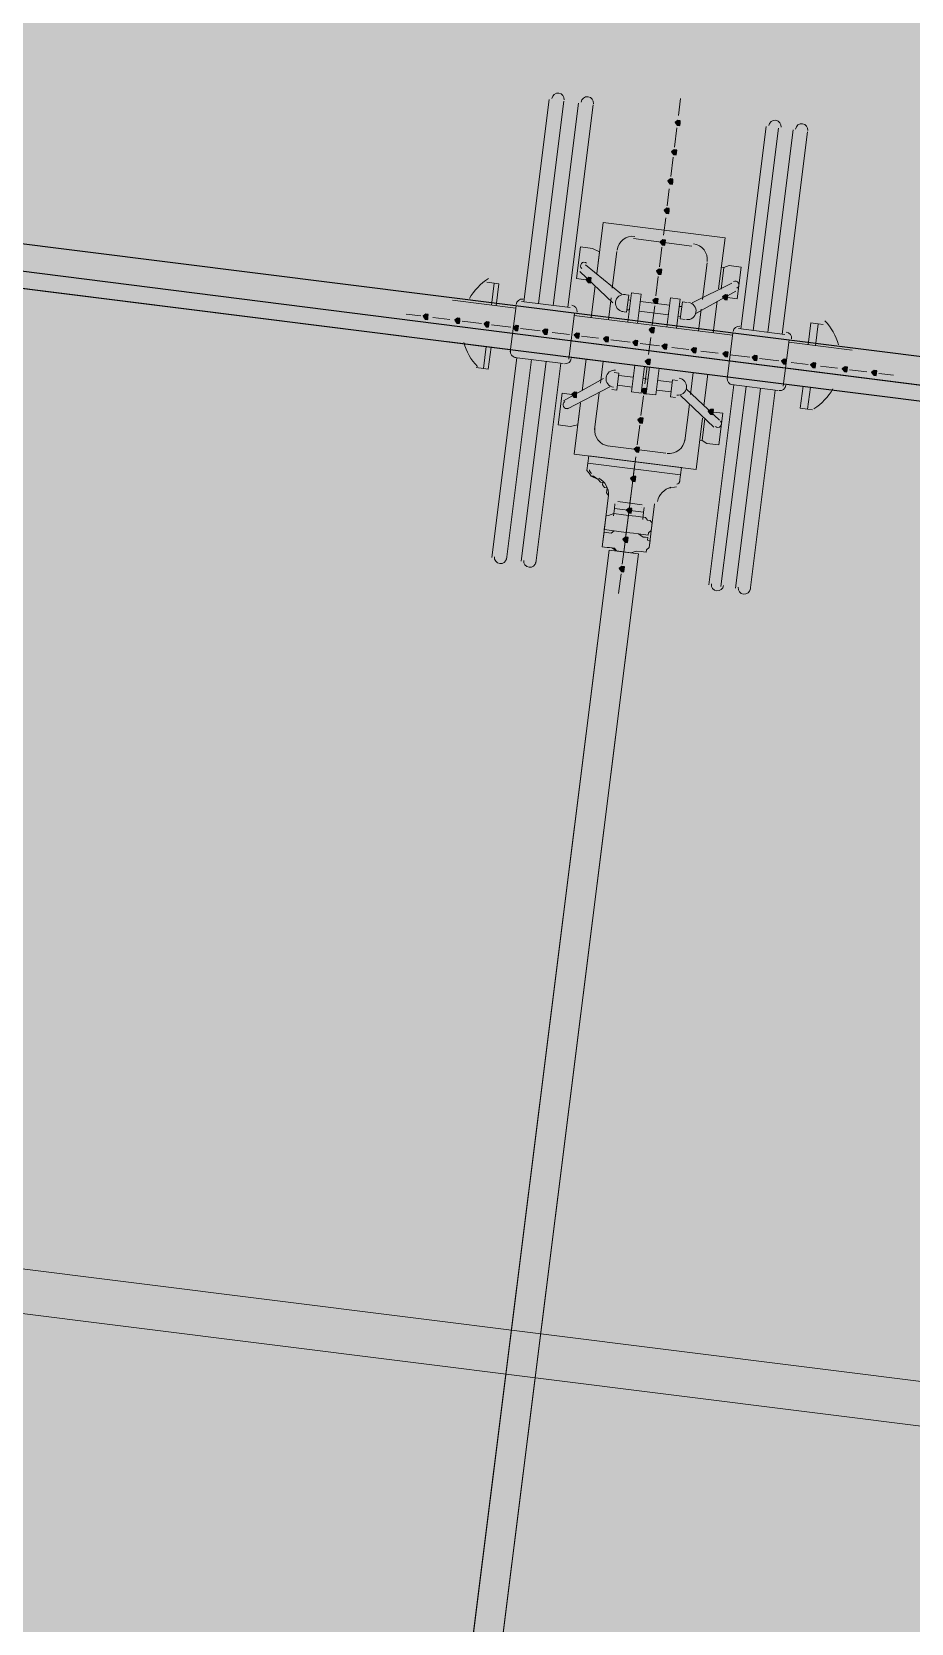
# Model space of a CAD drawing. Header units: metres. Extents: x -4 to 509425, y 7549 to 4732445.
# Drawn here: x 476036.02 to 476039.05, y 4719754.92 to 4719760.4 of the extents above; entities that cross this region are included whole.
import ezdxf

# ---------------------------------------------------------------- set-up
doc = ezdxf.new("R2010")
doc.units = ezdxf.units.M
doc.header["$LTSCALE"] = 0.01
doc.header["$MEASUREMENT"] = 0
doc.layers.get('0').update_dxf_attribs({"lineweight": 0})
doc.layers.add('_SUBESTACIÓN', color=1, linetype='Continuous')
doc.layers.add('SUBESTACION LA VID', color=253, linetype='Continuous')

# ---------------------------------------------------------------- blocks, each defined once
blk = doc.blocks.new('A$Cfff6051d')
at = {"layer": 'SUBESTACION LA VID', "transparency": 33554687}
h = blk.add_hatch(color=256, dxfattribs=at)
h.dxf.hatch_style = 2
h.paths.add_polyline_path([(476038.2543, 4719760.0854), (476038.2553, 4719760.0938), (476038.2469, 4719760.0949), (476038.2375, 4719760.0875), (476038.2448, 4719760.0781), (476038.2532, 4719760.077)])
h = blk.add_hatch(color=256, dxfattribs=at)
h.dxf.hatch_style = 2
h.paths.add_polyline_path([(476038.2416, 4719759.9846), (476038.2427, 4719759.993), (476038.2343, 4719759.9941), (476038.2248, 4719759.9867), (476038.2322, 4719759.9773), (476038.2406, 4719759.9762)])
h = blk.add_hatch(color=256, dxfattribs=at)
h.dxf.hatch_style = 2
h.paths.add_polyline_path([(476038.229, 4719759.8838), (476038.23, 4719759.8922), (476038.2216, 4719759.8933), (476038.2122, 4719759.8859), (476038.2195, 4719759.8765), (476038.2279, 4719759.8754)])
h = blk.add_hatch(color=256, dxfattribs=at)
h.dxf.hatch_style = 2
h.paths.add_polyline_path([(476038.2163, 4719759.783), (476038.2174, 4719759.7914), (476038.209, 4719759.7925), (476038.1995, 4719759.7851), (476038.2069, 4719759.7757), (476038.2153, 4719759.7746)])
h = blk.add_hatch(color=256, dxfattribs=at)
h.dxf.hatch_style = 2
h.paths.add_polyline_path([(476038.2027, 4719759.6738), (476038.2037, 4719759.6822), (476038.1953, 4719759.6833), (476038.1859, 4719759.6759), (476038.1932, 4719759.6665), (476038.2016, 4719759.6654)])
h = blk.add_hatch(color=256, dxfattribs=at)
h.dxf.hatch_style = 2
h.paths.add_polyline_path([(476038.19, 4719759.573), (476038.1911, 4719759.5814), (476038.1827, 4719759.5825), (476038.1732, 4719759.5751), (476038.1806, 4719759.5656), (476038.189, 4719759.5646)])
h = blk.add_hatch(color=256, dxfattribs=at)
h.dxf.hatch_style = 2
h.paths.add_polyline_path([(476037.9474, 4719759.5437), (476037.9485, 4719759.5521), (476037.9401, 4719759.5531), (476037.9306, 4719759.5458), (476037.938, 4719759.5363), (476037.9464, 4719759.5353)])
h = blk.add_hatch(color=256, dxfattribs=at)
h.dxf.hatch_style = 2
h.paths.add_polyline_path([(476038.1774, 4719759.4722), (476038.1784, 4719759.4806), (476038.17, 4719759.4816), (476038.1606, 4719759.4743), (476038.1679, 4719759.4648), (476038.1763, 4719759.4638)])
h = blk.add_hatch(color=256, dxfattribs=at)
h.dxf.hatch_style = 2
h.paths.add_polyline_path([(476038.4178, 4719759.4847), (476038.4189, 4719759.4931), (476038.4105, 4719759.4942), (476038.401, 4719759.4868), (476038.4084, 4719759.4774), (476038.4168, 4719759.4763)])
h = blk.add_hatch(color=256, dxfattribs=at)
h.dxf.hatch_style = 2
h.paths.add_polyline_path([(476037.3856, 4719759.4179), (476037.3866, 4719759.4263), (476037.3782, 4719759.4273), (476037.3688, 4719759.42), (476037.3761, 4719759.4105), (476037.3845, 4719759.4095)])
h = blk.add_hatch(color=256, dxfattribs=at)
h.dxf.hatch_style = 2
h.paths.add_polyline_path([(476037.4948, 4719759.4042), (476037.4958, 4719759.4126), (476037.4874, 4719759.4136), (476037.478, 4719759.4063), (476037.4853, 4719759.3968), (476037.4937, 4719759.3958)])
h = blk.add_hatch(color=256, dxfattribs=at)
h.dxf.hatch_style = 2
h.paths.add_polyline_path([(476037.5956, 4719759.3915), (476037.5966, 4719759.3999), (476037.5882, 4719759.401), (476037.5788, 4719759.3937), (476037.5861, 4719759.3842), (476037.5945, 4719759.3831)])
h = blk.add_hatch(color=256, dxfattribs=at)
h.dxf.hatch_style = 2
h.paths.add_polyline_path([(476037.6964, 4719759.3789), (476037.6975, 4719759.3873), (476037.6891, 4719759.3884), (476037.6796, 4719759.381), (476037.6869, 4719759.3716), (476037.6953, 4719759.3705)])
h = blk.add_hatch(color=256, dxfattribs=at)
h.dxf.hatch_style = 2
h.paths.add_polyline_path([(476037.7972, 4719759.3663), (476037.7983, 4719759.3747), (476037.7899, 4719759.3757), (476037.7804, 4719759.3684), (476037.7877, 4719759.3589), (476037.7961, 4719759.3579)])
h = blk.add_hatch(color=256, dxfattribs=at)
h.dxf.hatch_style = 2
h.paths.add_polyline_path([(476037.9064, 4719759.3526), (476037.9075, 4719759.361), (476037.8991, 4719759.362), (476037.8896, 4719759.3547), (476037.897, 4719759.3452), (476037.9054, 4719759.3442)])
h = blk.add_hatch(color=256, dxfattribs=at)
h.dxf.hatch_style = 2
h.paths.add_polyline_path([(476038.1647, 4719759.3714), (476038.1658, 4719759.3798), (476038.1574, 4719759.3808), (476038.1479, 4719759.3735), (476038.1553, 4719759.364), (476038.1637, 4719759.363)])
h = blk.add_hatch(color=256, dxfattribs=at)
h.dxf.hatch_style = 2
h.paths.add_polyline_path([(476038.0072, 4719759.3399), (476038.0083, 4719759.3483), (476037.9999, 4719759.3494), (476037.9904, 4719759.3421), (476037.9978, 4719759.3326), (476038.0062, 4719759.3315)])
h = blk.add_hatch(color=256, dxfattribs=at)
h.dxf.hatch_style = 2
h.paths.add_polyline_path([(476038.108, 4719759.3273), (476038.1091, 4719759.3357), (476038.1007, 4719759.3368), (476038.0912, 4719759.3294), (476038.0986, 4719759.32), (476038.107, 4719759.3189)])
h = blk.add_hatch(color=256, dxfattribs=at)
h.dxf.hatch_style = 2
h.paths.add_polyline_path([(476038.2088, 4719759.3147), (476038.2099, 4719759.3231), (476038.2015, 4719759.3241), (476038.192, 4719759.3168), (476038.1994, 4719759.3073), (476038.2078, 4719759.3063)])
h = blk.add_hatch(color=256, dxfattribs=at)
h.dxf.hatch_style = 2
h.paths.add_polyline_path([(476038.3096, 4719759.302), (476038.3107, 4719759.3104), (476038.3023, 4719759.3115), (476038.2928, 4719759.3041), (476038.3002, 4719759.2947), (476038.3086, 4719759.2936)])
h = blk.add_hatch(color=256, dxfattribs=at)
h.dxf.hatch_style = 2
h.paths.add_polyline_path([(476038.151, 4719759.2622), (476038.1521, 4719759.2706), (476038.1437, 4719759.2716), (476038.1342, 4719759.2643), (476038.1416, 4719759.2548), (476038.15, 4719759.2538)])
h = blk.add_hatch(color=256, dxfattribs=at)
h.dxf.hatch_style = 2
h.paths.add_polyline_path([(476038.4188, 4719759.2883), (476038.4199, 4719759.2967), (476038.4115, 4719759.2978), (476038.402, 4719759.2904), (476038.4094, 4719759.281), (476038.4178, 4719759.2799)])
h = blk.add_hatch(color=256, dxfattribs=at)
h.dxf.hatch_style = 2
h.paths.add_polyline_path([(476038.5196, 4719759.2757), (476038.5207, 4719759.2841), (476038.5123, 4719759.2852), (476038.5028, 4719759.2778), (476038.5102, 4719759.2684), (476038.5186, 4719759.2673)])
h = blk.add_hatch(color=256, dxfattribs=at)
h.dxf.hatch_style = 2
h.paths.add_polyline_path([(476038.6204, 4719759.2631), (476038.6215, 4719759.2715), (476038.6131, 4719759.2725), (476038.6036, 4719759.2652), (476038.611, 4719759.2557), (476038.6194, 4719759.2547)])
h = blk.add_hatch(color=256, dxfattribs=at)
h.dxf.hatch_style = 2
h.paths.add_polyline_path([(476038.7212, 4719759.2504), (476038.7223, 4719759.2588), (476038.7139, 4719759.2599), (476038.7044, 4719759.2525), (476038.7118, 4719759.2431), (476038.7202, 4719759.242)])
h = blk.add_hatch(color=256, dxfattribs=at)
h.dxf.hatch_style = 2
h.paths.add_polyline_path([(476038.8304, 4719759.2367), (476038.8315, 4719759.2451), (476038.8231, 4719759.2462), (476038.8136, 4719759.2388), (476038.821, 4719759.2294), (476038.8294, 4719759.2283)])
h = blk.add_hatch(color=256, dxfattribs=at)
h.dxf.hatch_style = 2
h.paths.add_polyline_path([(476038.9313, 4719759.2241), (476038.9323, 4719759.2325), (476038.9239, 4719759.2336), (476038.9145, 4719759.2262), (476038.9218, 4719759.2168), (476038.9302, 4719759.2157)])
h = blk.add_hatch(color=256, dxfattribs=at)
h.dxf.hatch_style = 2
h.paths.add_polyline_path([(476037.8979, 4719759.1489), (476037.899, 4719759.1573), (476037.8906, 4719759.1583), (476037.8811, 4719759.151), (476037.8885, 4719759.1415), (476037.8969, 4719759.1405)])
h = blk.add_hatch(color=256, dxfattribs=at)
h.dxf.hatch_style = 2
h.paths.add_polyline_path([(476038.1384, 4719759.1614), (476038.1395, 4719759.1698), (476038.1311, 4719759.1708), (476038.1216, 4719759.1635), (476038.129, 4719759.154), (476038.1374, 4719759.153)])
h = blk.add_hatch(color=256, dxfattribs=at)
h.dxf.hatch_style = 2
h.paths.add_polyline_path([(476038.3684, 4719759.0899), (476038.3694, 4719759.0983), (476038.361, 4719759.0993), (476038.3516, 4719759.092), (476038.3589, 4719759.0825), (476038.3673, 4719759.0815)])
h = blk.add_hatch(color=256, dxfattribs=at)
h.dxf.hatch_style = 2
h.paths.add_polyline_path([(476038.1258, 4719759.0606), (476038.1268, 4719759.069), (476038.1184, 4719759.07), (476038.109, 4719759.0627), (476038.1163, 4719759.0532), (476038.1247, 4719759.0522)])
h = blk.add_hatch(color=256, dxfattribs=at)
h.dxf.hatch_style = 2
h.paths.add_polyline_path([(476038.1131, 4719758.9598), (476038.1142, 4719758.9682), (476038.1058, 4719758.9692), (476038.0963, 4719758.9619), (476038.1037, 4719758.9524), (476038.1121, 4719758.9514)])
h = blk.add_hatch(color=256, dxfattribs=at)
h.dxf.hatch_style = 2
h.paths.add_polyline_path([(476038.1005, 4719758.859), (476038.1015, 4719758.8674), (476038.0931, 4719758.8684), (476038.0837, 4719758.8611), (476038.091, 4719758.8516), (476038.0994, 4719758.8506)])
h = blk.add_hatch(color=256, dxfattribs=at)
h.dxf.hatch_style = 2
h.paths.add_polyline_path([(476038.0868, 4719758.7498), (476038.0879, 4719758.7582), (476038.0795, 4719758.7592), (476038.07, 4719758.7519), (476038.0774, 4719758.7424), (476038.0858, 4719758.7414)])
h = blk.add_hatch(color=256, dxfattribs=at)
h.dxf.hatch_style = 2
h.paths.add_polyline_path([(476038.0742, 4719758.649), (476038.0752, 4719758.6574), (476038.0668, 4719758.6584), (476038.0574, 4719758.6511), (476038.0647, 4719758.6416), (476038.0731, 4719758.6406)])
h = blk.add_hatch(color=256, dxfattribs=at)
h.dxf.hatch_style = 2
h.paths.add_polyline_path([(476038.0615, 4719758.5482), (476038.0626, 4719758.5566), (476038.0542, 4719758.5576), (476038.0447, 4719758.5503), (476038.0521, 4719758.5408), (476038.0605, 4719758.5398)])
at = {"layer": 'SUBESTACION LA VID', "lineweight": 15}
for p, q in [((476072.6429, 4719755.0745), (475976.8959, 4719767.0782)), ((476072.6239, 4719754.9233), (475976.8769, 4719766.927)), ((476072.2069, 4719751.5967), (475976.9555, 4719763.5384)), ((476072.1879, 4719751.4455), (475976.9365, 4719763.3871)), ((476037.8038, 4719760.1675), (476037.7164, 4719759.4703)), ((476037.7668, 4719759.4639), (476037.8542, 4719760.1612)), ((476037.9046, 4719760.1549), (476037.8172, 4719759.4576)), ((476037.8676, 4719759.4513), (476037.955, 4719760.1485)), ((476038.249, 4719760.1117), (476038.2564, 4719760.1705)), ((476038.464, 4719759.3765), (476038.5514, 4719760.0738)), ((476038.2353, 4719760.0025), (476038.2437, 4719760.0697)), ((476038.5934, 4719760.0685), (476038.506, 4719759.3713)), ((476038.5564, 4719759.3649), (476038.6438, 4719760.0622)), ((476038.6942, 4719760.0559), (476038.6068, 4719759.3586)), ((476038.2227, 4719759.9017), (476038.2311, 4719759.9689)), ((476038.21, 4719759.8009), (476038.2174, 4719759.8597)), ((476038.1974, 4719759.7001), (476038.2048, 4719759.7589)), ((476037.9895, 4719759.7432), (476037.9674, 4719759.5668)), ((476038.4095, 4719759.6905), (476037.9895, 4719759.7432)), ((476038.4095, 4719759.6905), (476038.3874, 4719759.5141)), ((476038.0367, 4719759.6434), (476038.0209, 4719759.5174)), ((476038.2951, 4719759.6622), (476038.0934, 4719759.6875)), ((476038.1837, 4719759.5909), (476038.1921, 4719759.6581)), ((476037.9286, 4719759.5972), (476038.0524, 4719759.4964)), ((476038.3475, 4719759.6044), (476038.3317, 4719759.4784)), ((476037.6135, 4719759.5344), (476037.5883, 4719759.5375)), ((476037.6303, 4719759.5322), (476037.6208, 4719759.4566)), ((476037.9086, 4719759.5741), (476038.023, 4719759.4659)), ((476038.1711, 4719759.49), (476038.1795, 4719759.5572)), ((476038.4326, 4719759.5341), (476038.296, 4719759.4659)), ((476037.688, 4719759.4482), (476037.4696, 4719759.4756)), ((476037.876, 4719759.4503), (476037.708, 4719759.4713)), ((476037.9621, 4719759.5248), (476037.9484, 4719759.4156)), ((476038.0167, 4719759.4838), (476038.0072, 4719759.4082)), ((476038.0744, 4719759.3998), (476038.0871, 4719759.5006)), ((476038.0839, 4719759.4754), (476038.0755, 4719759.4764)), ((476038.1207, 4719759.4964), (476038.0871, 4719759.5006)), ((476038.108, 4719759.3956), (476038.1207, 4719759.4964)), ((476038.2183, 4719759.4585), (476038.1175, 4719759.4712)), ((476038.2088, 4719759.3829), (476038.2215, 4719759.4837)), ((476038.2551, 4719759.4795), (476038.2215, 4719759.4837)), ((476038.2424, 4719759.3787), (476038.2551, 4719759.4795)), ((476038.4462, 4719759.5067), (476038.3086, 4719759.4301)), ((476038.3821, 4719759.4721), (476038.3685, 4719759.3629)), ((476038.4514, 4719759.4805), (476038.4094, 4719759.4858)), ((476037.3604, 4719759.421), (476037.31, 4719759.4274)), ((476037.4612, 4719759.4084), (476037.4024, 4719759.4158)), ((476037.6891, 4719759.4566), (476037.6691, 4719759.297)), ((476037.8707, 4719759.2717), (476037.8907, 4719759.4313)), ((476038.4357, 4719759.3545), (476037.8896, 4719759.4229)), ((476038.0797, 4719759.4418), (476038.0713, 4719759.4428)), ((476038.2141, 4719759.4249), (476038.1133, 4719759.4376)), ((476038.1584, 4719759.3892), (476038.1669, 4719759.4564)), ((476038.2561, 4719759.4197), (476038.2477, 4719759.4207)), ((476038.2603, 4719759.4533), (476038.2519, 4719759.4543)), ((476038.2792, 4719759.468), (476038.2624, 4719759.4701)), ((476038.3275, 4719759.4448), (476038.3181, 4719759.3692)), ((476037.5704, 4719759.3947), (476037.5032, 4719759.4031)), ((476037.6712, 4719759.3821), (476037.604, 4719759.3905)), ((476037.772, 4719759.3694), (476037.7048, 4719759.3779)), ((476037.8728, 4719759.3568), (476037.814, 4719759.3642)), ((476038.4167, 4719759.2033), (476038.4367, 4719759.3629)), ((476038.4556, 4719759.3776), (476038.6152, 4719759.3576)), ((476038.7055, 4719759.3974), (476038.6961, 4719759.3218)), ((476038.7307, 4719759.3943), (476038.7475, 4719759.3922)), ((476037.6701, 4719759.3054), (476037.4517, 4719759.3328)), ((476037.9736, 4719759.3442), (476037.9148, 4719759.3515)), ((476038.0828, 4719759.3305), (476038.0156, 4719759.3389)), ((476038.1836, 4719759.3178), (476038.1164, 4719759.3263)), ((476038.1458, 4719759.2884), (476038.1532, 4719759.3472)), ((476038.2844, 4719759.3052), (476038.2256, 4719759.3126)), ((476038.6299, 4719759.3387), (476038.6099, 4719759.1791)), ((476038.6289, 4719759.3303), (476038.8473, 4719759.3029)), ((476037.6058, 4719758.5882), (476037.6922, 4719759.2771)), ((476037.7426, 4719759.2707), (476037.6562, 4719758.5819)), ((476037.8518, 4719759.257), (476037.6838, 4719759.2781)), ((476037.7066, 4719758.5756), (476037.793, 4719759.2644)), ((476037.8434, 4719759.2581), (476037.757, 4719758.5693)), ((476038.4177, 4719759.2117), (476037.8717, 4719759.2801)), ((476037.9305, 4719759.2728), (476037.9168, 4719759.1636)), ((476037.9893, 4719759.2654), (476037.9799, 4719759.1898)), ((476038.0985, 4719759.2517), (476038.087, 4719759.1593)), ((476038.3852, 4719759.2926), (476038.3264, 4719759.2999)), ((476038.4944, 4719759.2789), (476038.4272, 4719759.2873)), ((476038.5952, 4719759.2662), (476038.528, 4719759.2746)), ((476038.696, 4719759.2536), (476038.6372, 4719759.261)), ((476037.5514, 4719759.2435), (476037.5766, 4719759.2403)), ((476037.8528, 4719759.1289), (476037.9904, 4719759.2055)), ((476038.0933, 4719759.2097), (476038.0429, 4719759.216)), ((476038.1321, 4719759.2475), (476038.1206, 4719759.1551)), ((476038.1437, 4719759.2034), (476038.1269, 4719759.2055)), ((476038.1332, 4719759.1876), (476038.1405, 4719759.2464)), ((476038.1489, 4719759.2454), (476038.1374, 4719759.153)), ((476038.1825, 4719759.2412), (476038.171, 4719759.1488)), ((476038.2277, 4719759.1929), (476038.1773, 4719759.1992)), ((476038.3001, 4719759.2264), (476038.2907, 4719759.1508)), ((476038.3505, 4719759.2201), (476038.3369, 4719759.1109)), ((476038.7968, 4719759.2409), (476038.738, 4719759.2483)), ((476038.8976, 4719759.2283), (476038.8388, 4719759.2357)), ((476038.9901, 4719759.2167), (476038.9397, 4719759.223)), ((476037.8664, 4719759.1016), (476038.0124, 4719759.1772)), ((476037.9756, 4719759.1562), (476037.9598, 4719759.0302)), ((476038.0891, 4719759.1761), (476038.0387, 4719759.1824)), ((476038.1206, 4719759.1551), (476038.087, 4719759.1593)), ((476038.1195, 4719759.0784), (476038.1279, 4719759.1456)), ((476038.1395, 4719759.1698), (476038.1227, 4719759.1719)), ((476038.171, 4719759.1488), (476038.1374, 4719759.153)), ((476038.2235, 4719759.1593), (476038.1731, 4719759.1656)), ((476038.2382, 4719759.1403), (476038.2214, 4719759.1424)), ((476038.3704, 4719759.0384), (476038.256, 4719759.1466)), ((476038.3904, 4719759.0615), (476038.276, 4719759.1697)), ((476038.4398, 4719759.1833), (476038.3534, 4719758.4945)), ((476038.3954, 4719758.4892), (476038.4818, 4719759.1781)), ((476038.4314, 4719759.1844), (476038.591, 4719759.1644)), ((476038.5322, 4719759.1717), (476038.4458, 4719758.4829)), ((476038.4962, 4719758.4766), (476038.5826, 4719759.1654)), ((476038.611, 4719759.1875), (476038.8294, 4719759.1601)), ((476037.9116, 4719759.1216), (476037.8895, 4719758.9452)), ((476038.2865, 4719759.1172), (476038.2707, 4719758.9912)), ((476038.402, 4719759.0857), (476038.36, 4719759.0909)), ((476038.7107, 4719759.0982), (476038.6939, 4719759.1003)), ((476038.1068, 4719758.9776), (476038.1153, 4719759.0448)), ((476038.3316, 4719759.0689), (476038.3095, 4719758.8925)), ((476038.3095, 4719758.8925), (476037.8895, 4719758.9452)), ((476038.2055, 4719758.9482), (476038.0039, 4719758.9735)), ((476038.0942, 4719758.8768), (476038.1016, 4719758.9356)), ((476038.2559, 4719758.8736), (476037.9367, 4719758.9136)), ((476037.9482, 4719758.8695), (476037.9724, 4719758.858)), ((476038.0816, 4719758.776), (476038.0889, 4719758.8348)), ((476038.216, 4719758.8274), (476038.2423, 4719758.8327)), ((476038.007, 4719758.7939), (476037.9965, 4719758.7099)), ((476038.0301, 4719758.7739), (476038.028, 4719758.7571)), ((476038.0385, 4719758.7729), (476038.0385, 4719758.7729)), ((476038.1236, 4719758.7708), (476038.0396, 4719758.7813)), ((476038.1225, 4719758.7624), (476038.1225, 4719758.7624)), ((476038.1288, 4719758.7445), (476038.1309, 4719758.7613)), ((476038.1561, 4719758.6899), (476038.1666, 4719758.7739)), ((476037.9891, 4719758.6511), (476037.9965, 4719758.7099)), ((476038.0679, 4719758.6668), (476038.0763, 4719758.734)), ((476038.1561, 4719758.6899), (476038.1487, 4719758.6311)), ((476037.335, 4719753.2297), (476038.0101, 4719758.6143)), ((476037.4358, 4719753.2171), (476038.1109, 4719758.6017)), ((476038.0552, 4719758.566), (476038.0637, 4719758.6332)), ((476038.0426, 4719758.4652), (476038.051, 4719758.5324))]:
    blk.add_line(p, q, dxfattribs=at)
at = {"layer": 'SUBESTACION LA VID', "lineweight": 0}
blk.add_line((476038.2591, 4719758.8988), (476038.2528, 4719758.8484), dxfattribs=at)
at = {"layer": 'SUBESTACION LA VID', "lineweight": 15}
for points in [[(476072.6239, 4719754.9233), (476072.6429, 4719755.0745), (475976.8959, 4719767.0782), (475976.8769, 4719766.927), (476072.6239, 4719754.9233)], [(476072.1879, 4719751.4455), (476072.2069, 4719751.5967), (475976.9555, 4719763.5384), (475976.9365, 4719763.3871), (476072.1879, 4719751.4455)], [(476037.939, 4719759.5447), (476037.897, 4719759.55), (476037.9107, 4719759.6592), (476037.9527, 4719759.6539), (476037.9769, 4719759.6424), (476037.9674, 4719759.5668)], [(476038.3969, 4719759.5897), (476038.4053, 4719759.5887), (476038.3958, 4719759.5131)], [(476038.4514, 4719759.4805), (476038.4651, 4719759.5897), (476038.4231, 4719759.595), (476038.4053, 4719759.5887)], [(476037.604, 4719759.4588), (476037.6135, 4719759.5344), (476037.6303, 4719759.5322)], [(476038.0534, 4719759.4365), (476038.0702, 4719759.4344), (476038.0776, 4719759.4932), (476038.0608, 4719759.4953)], [(476038.2719, 4719759.4092), (476038.2551, 4719759.4113), (476038.2624, 4719759.4701)], [(476038.7213, 4719759.3187), (476038.7307, 4719759.3943), (476038.7055, 4719759.3974)], [(476037.6029, 4719759.3138), (476037.5934, 4719759.2382), (476037.5766, 4719759.2403), (476037.5861, 4719759.3159)], [(476038.0271, 4719759.2265), (476038.0439, 4719759.2244), (476038.0365, 4719759.1656), (476038.0197, 4719759.1677)], [(476038.2455, 4719759.1991), (476038.2287, 4719759.2013), (476038.2214, 4719759.1424)], [(476037.8895, 4719759.1499), (476037.8475, 4719759.1552), (476037.8338, 4719759.046), (476037.8758, 4719759.0407), (476037.9021, 4719759.046), (476037.9116, 4719759.1216)], [(476038.6782, 4719759.179), (476038.6687, 4719759.1034), (476038.6939, 4719759.1003), (476038.7034, 4719759.1759)], [(476038.3221, 4719758.9933), (476038.3305, 4719758.9922), (476038.34, 4719759.0679)], [(476038.402, 4719759.0857), (476038.3883, 4719758.9765), (476038.3463, 4719758.9817), (476038.3305, 4719758.9922)], [(476037.9335, 4719758.8884), (476037.9399, 4719758.9388), (476038.0995, 4719758.9188), (476038.0605, 4719758.608), (476038.0353, 4719758.6112), (476038.028, 4719758.6206), (476038.0196, 4719758.6217), (476038.0112, 4719758.6227), (476038.0028, 4719758.6238), (476037.9944, 4719758.6248), (476037.986, 4719758.6259), (476037.9881, 4719758.6427), (476037.9891, 4719758.6511), (476037.9965, 4719758.7099), (476038.007, 4719758.7939), (476038.0081, 4719758.8023), (476038.0007, 4719758.8118), (476038.0018, 4719758.8202), (476038.0028, 4719758.8286), (476037.9944, 4719758.8296), (476037.9871, 4719758.8391), (476037.9881, 4719758.8475), (476037.9797, 4719758.8485), (476037.9724, 4719758.858), (476037.9566, 4719758.8685), (476037.9482, 4719758.8695), (476037.9409, 4719758.879), (476037.9335, 4719758.8884)], [(476038.2528, 4719758.8484), (476038.2559, 4719758.8736), (476038.2591, 4719758.8988), (476037.9399, 4719758.9388), (476037.9367, 4719758.9136), (476037.9335, 4719758.8884)], [(476038.0763, 4719758.734), (476038.1015, 4719758.7309), (476038.1183, 4719758.7288), (476038.1351, 4719758.7266), (476038.1424, 4719758.7172), (476038.1508, 4719758.7161), (476038.1582, 4719758.7067), (476038.1571, 4719758.6983), (476038.1561, 4719758.6899), (476038.155, 4719758.6815), (476038.1456, 4719758.6741), (476038.1445, 4719758.6657), (476038.1361, 4719758.6668), (476038.1277, 4719758.6678), (476038.1109, 4719758.67), (476038.0941, 4719758.6721), (476038.0689, 4719758.6752), (476038.0437, 4719758.6784), (476038.0269, 4719758.6805), (476038.0185, 4719758.6815), (476038.0017, 4719758.6836), (476037.9933, 4719758.6847), (476037.9944, 4719758.6931), (476037.9954, 4719758.7015), (476037.9965, 4719758.7099), (476037.9975, 4719758.7183), (476037.9986, 4719758.7267), (476037.9996, 4719758.7351), (476038.008, 4719758.734), (476038.0259, 4719758.7403), (476038.0343, 4719758.7393), (476038.0511, 4719758.7372), (476038.0763, 4719758.734)], [(476038.1256, 4719758.7193), (476038.1288, 4719758.7445), (476038.028, 4719758.7571), (476038.0248, 4719758.7319)], [(476037.9891, 4719758.6511), (476037.9902, 4719758.6595), (476037.9912, 4719758.6679), (476037.9923, 4719758.6763), (476038.0007, 4719758.6752), (476038.0175, 4719758.6731), (476038.0269, 4719758.6805), (476038.0437, 4719758.6784), (476038.0689, 4719758.6752), (476038.0941, 4719758.6721), (476038.1109, 4719758.67), (476038.1267, 4719758.6594), (476038.1351, 4719758.6584), (476038.1435, 4719758.6573), (476038.1424, 4719758.6489), (476038.1508, 4719758.6479), (476038.1498, 4719758.6395), (476038.1487, 4719758.6311), (476038.1477, 4719758.6227), (476038.1382, 4719758.6153), (476038.1372, 4719758.6069), (476038.1288, 4719758.608), (476038.1204, 4719758.609), (476038.1036, 4719758.6111), (476038.0857, 4719758.6049), (476038.0605, 4719758.608), (476038.0353, 4719758.6112), (476038.0196, 4719758.6217), (476038.0112, 4719758.6227), (476037.9944, 4719758.6248), (476037.986, 4719758.6259), (476037.987, 4719758.6343), (476037.9881, 4719758.6427), (476037.9891, 4719758.6511)], [(476037.335, 4719753.2297), (476037.4358, 4719753.2171), (476038.1109, 4719758.6017), (476038.0101, 4719758.6143), (476037.335, 4719753.2297)]]:
    blk.add_lwpolyline(points, dxfattribs=at)
at = {"layer": 'SUBESTACION LA VID'}
for points in [[(476038.2543, 4719760.0854), (476038.2553, 4719760.0938), (476038.2469, 4719760.0949), (476038.2375, 4719760.0875), (476038.2448, 4719760.0781), (476038.2532, 4719760.077)], [(476038.2416, 4719759.9846), (476038.2427, 4719759.993), (476038.2343, 4719759.9941), (476038.2248, 4719759.9867), (476038.2322, 4719759.9773), (476038.2406, 4719759.9762)], [(476038.229, 4719759.8838), (476038.23, 4719759.8922), (476038.2216, 4719759.8933), (476038.2122, 4719759.8859), (476038.2195, 4719759.8765), (476038.2279, 4719759.8754)], [(476038.2163, 4719759.783), (476038.2174, 4719759.7914), (476038.209, 4719759.7925), (476038.1995, 4719759.7851), (476038.2069, 4719759.7757), (476038.2153, 4719759.7746)], [(476038.2027, 4719759.6738), (476038.2037, 4719759.6822), (476038.1953, 4719759.6833), (476038.1859, 4719759.6759), (476038.1932, 4719759.6665), (476038.2016, 4719759.6654)], [(476038.19, 4719759.573), (476038.1911, 4719759.5814), (476038.1827, 4719759.5825), (476038.1732, 4719759.5751), (476038.1806, 4719759.5656), (476038.189, 4719759.5646)], [(476037.9474, 4719759.5437), (476037.9485, 4719759.5521), (476037.9401, 4719759.5531), (476037.9306, 4719759.5458), (476037.938, 4719759.5363), (476037.9464, 4719759.5353)], [(476038.1774, 4719759.4722), (476038.1784, 4719759.4806), (476038.17, 4719759.4816), (476038.1606, 4719759.4743), (476038.1679, 4719759.4648), (476038.1763, 4719759.4638)], [(476038.4178, 4719759.4847), (476038.4189, 4719759.4931), (476038.4105, 4719759.4942), (476038.401, 4719759.4868), (476038.4084, 4719759.4774), (476038.4168, 4719759.4763)], [(476037.3856, 4719759.4179), (476037.3866, 4719759.4263), (476037.3782, 4719759.4273), (476037.3688, 4719759.42), (476037.3761, 4719759.4105), (476037.3845, 4719759.4095)], [(476037.4948, 4719759.4042), (476037.4958, 4719759.4126), (476037.4874, 4719759.4136), (476037.478, 4719759.4063), (476037.4853, 4719759.3968), (476037.4937, 4719759.3958)], [(476037.5956, 4719759.3915), (476037.5966, 4719759.3999), (476037.5882, 4719759.401), (476037.5788, 4719759.3937), (476037.5861, 4719759.3842), (476037.5945, 4719759.3831)], [(476037.6964, 4719759.3789), (476037.6975, 4719759.3873), (476037.6891, 4719759.3884), (476037.6796, 4719759.381), (476037.6869, 4719759.3716), (476037.6953, 4719759.3705)], [(476037.7972, 4719759.3663), (476037.7983, 4719759.3747), (476037.7899, 4719759.3757), (476037.7804, 4719759.3684), (476037.7877, 4719759.3589), (476037.7961, 4719759.3579)], [(476037.9064, 4719759.3526), (476037.9075, 4719759.361), (476037.8991, 4719759.362), (476037.8896, 4719759.3547), (476037.897, 4719759.3452), (476037.9054, 4719759.3442)], [(476038.1647, 4719759.3714), (476038.1658, 4719759.3798), (476038.1574, 4719759.3808), (476038.1479, 4719759.3735), (476038.1553, 4719759.364), (476038.1637, 4719759.363)], [(476038.0072, 4719759.3399), (476038.0083, 4719759.3483), (476037.9999, 4719759.3494), (476037.9904, 4719759.3421), (476037.9978, 4719759.3326), (476038.0062, 4719759.3315)], [(476038.108, 4719759.3273), (476038.1091, 4719759.3357), (476038.1007, 4719759.3368), (476038.0912, 4719759.3294), (476038.0986, 4719759.32), (476038.107, 4719759.3189)], [(476038.2088, 4719759.3147), (476038.2099, 4719759.3231), (476038.2015, 4719759.3241), (476038.192, 4719759.3168), (476038.1994, 4719759.3073), (476038.2078, 4719759.3063)], [(476038.3096, 4719759.302), (476038.3107, 4719759.3104), (476038.3023, 4719759.3115), (476038.2928, 4719759.3041), (476038.3002, 4719759.2947), (476038.3086, 4719759.2936)], [(476038.151, 4719759.2622), (476038.1521, 4719759.2706), (476038.1437, 4719759.2716), (476038.1342, 4719759.2643), (476038.1416, 4719759.2548), (476038.15, 4719759.2538)], [(476038.4188, 4719759.2883), (476038.4199, 4719759.2967), (476038.4115, 4719759.2978), (476038.402, 4719759.2904), (476038.4094, 4719759.281), (476038.4178, 4719759.2799)], [(476038.5196, 4719759.2757), (476038.5207, 4719759.2841), (476038.5123, 4719759.2852), (476038.5028, 4719759.2778), (476038.5102, 4719759.2684), (476038.5186, 4719759.2673)], [(476038.6204, 4719759.2631), (476038.6215, 4719759.2715), (476038.6131, 4719759.2725), (476038.6036, 4719759.2652), (476038.611, 4719759.2557), (476038.6194, 4719759.2547)], [(476038.7212, 4719759.2504), (476038.7223, 4719759.2588), (476038.7139, 4719759.2599), (476038.7044, 4719759.2525), (476038.7118, 4719759.2431), (476038.7202, 4719759.242)], [(476038.8304, 4719759.2367), (476038.8315, 4719759.2451), (476038.8231, 4719759.2462), (476038.8136, 4719759.2388), (476038.821, 4719759.2294), (476038.8294, 4719759.2283)], [(476038.9313, 4719759.2241), (476038.9323, 4719759.2325), (476038.9239, 4719759.2336), (476038.9145, 4719759.2262), (476038.9218, 4719759.2168), (476038.9302, 4719759.2157)], [(476037.8979, 4719759.1489), (476037.899, 4719759.1573), (476037.8906, 4719759.1583), (476037.8811, 4719759.151), (476037.8885, 4719759.1415), (476037.8969, 4719759.1405)], [(476038.1384, 4719759.1614), (476038.1395, 4719759.1698), (476038.1311, 4719759.1708), (476038.1216, 4719759.1635), (476038.129, 4719759.154), (476038.1374, 4719759.153)], [(476038.3684, 4719759.0899), (476038.3694, 4719759.0983), (476038.361, 4719759.0993), (476038.3516, 4719759.092), (476038.3589, 4719759.0825), (476038.3673, 4719759.0815)], [(476038.1258, 4719759.0606), (476038.1268, 4719759.069), (476038.1184, 4719759.07), (476038.109, 4719759.0627), (476038.1163, 4719759.0532), (476038.1247, 4719759.0522)], [(476038.1131, 4719758.9598), (476038.1142, 4719758.9682), (476038.1058, 4719758.9692), (476038.0963, 4719758.9619), (476038.1037, 4719758.9524), (476038.1121, 4719758.9514)], [(476038.1005, 4719758.859), (476038.1015, 4719758.8674), (476038.0931, 4719758.8684), (476038.0837, 4719758.8611), (476038.091, 4719758.8516), (476038.0994, 4719758.8506)], [(476038.0868, 4719758.7498), (476038.0879, 4719758.7582), (476038.0795, 4719758.7592), (476038.07, 4719758.7519), (476038.0774, 4719758.7424), (476038.0858, 4719758.7414)], [(476038.0742, 4719758.649), (476038.0752, 4719758.6574), (476038.0668, 4719758.6584), (476038.0574, 4719758.6511), (476038.0647, 4719758.6416), (476038.0731, 4719758.6406)], [(476038.0615, 4719758.5482), (476038.0626, 4719758.5566), (476038.0542, 4719758.5576), (476038.0447, 4719758.5503), (476038.0521, 4719758.5408), (476038.0605, 4719758.5398)]]:
    blk.add_lwpolyline(points, close=True, dxfattribs=at)
at = {"layer": 'SUBESTACION LA VID', "lineweight": 0}
for points in [[(476038.2543, 4719760.0854), (476038.2553, 4719760.0938), (476038.2469, 4719760.0949), (476038.2375, 4719760.0875), (476038.2448, 4719760.0781), (476038.2532, 4719760.077)], [(476038.2416, 4719759.9846), (476038.2427, 4719759.993), (476038.2343, 4719759.9941), (476038.2248, 4719759.9867), (476038.2322, 4719759.9773), (476038.2406, 4719759.9762)], [(476038.229, 4719759.8838), (476038.23, 4719759.8922), (476038.2216, 4719759.8933), (476038.2122, 4719759.8859), (476038.2195, 4719759.8765), (476038.2279, 4719759.8754)], [(476038.2163, 4719759.783), (476038.2174, 4719759.7914), (476038.209, 4719759.7925), (476038.1995, 4719759.7851), (476038.2069, 4719759.7757), (476038.2153, 4719759.7746)], [(476038.2027, 4719759.6738), (476038.2037, 4719759.6822), (476038.1953, 4719759.6833), (476038.1859, 4719759.6759), (476038.1932, 4719759.6665), (476038.2016, 4719759.6654)], [(476038.19, 4719759.573), (476038.1911, 4719759.5814), (476038.1827, 4719759.5825), (476038.1732, 4719759.5751), (476038.1806, 4719759.5656), (476038.189, 4719759.5646)], [(476037.9474, 4719759.5437), (476037.9485, 4719759.5521), (476037.9401, 4719759.5531), (476037.9306, 4719759.5458), (476037.938, 4719759.5363), (476037.9464, 4719759.5353)], [(476038.1774, 4719759.4722), (476038.1784, 4719759.4806), (476038.17, 4719759.4816), (476038.1606, 4719759.4743), (476038.1679, 4719759.4648), (476038.1763, 4719759.4638)], [(476038.4178, 4719759.4847), (476038.4189, 4719759.4931), (476038.4105, 4719759.4942), (476038.401, 4719759.4868), (476038.4084, 4719759.4774), (476038.4168, 4719759.4763)], [(476037.3856, 4719759.4179), (476037.3866, 4719759.4263), (476037.3782, 4719759.4273), (476037.3688, 4719759.42), (476037.3761, 4719759.4105), (476037.3845, 4719759.4095)], [(476037.4948, 4719759.4042), (476037.4958, 4719759.4126), (476037.4874, 4719759.4136), (476037.478, 4719759.4063), (476037.4853, 4719759.3968), (476037.4937, 4719759.3958)], [(476037.5956, 4719759.3915), (476037.5966, 4719759.3999), (476037.5882, 4719759.401), (476037.5788, 4719759.3937), (476037.5861, 4719759.3842), (476037.5945, 4719759.3831)], [(476037.6964, 4719759.3789), (476037.6975, 4719759.3873), (476037.6891, 4719759.3884), (476037.6796, 4719759.381), (476037.6869, 4719759.3716), (476037.6953, 4719759.3705)], [(476037.7972, 4719759.3663), (476037.7983, 4719759.3747), (476037.7899, 4719759.3757), (476037.7804, 4719759.3684), (476037.7877, 4719759.3589), (476037.7961, 4719759.3579)], [(476037.9064, 4719759.3526), (476037.9075, 4719759.361), (476037.8991, 4719759.362), (476037.8896, 4719759.3547), (476037.897, 4719759.3452), (476037.9054, 4719759.3442)], [(476038.1647, 4719759.3714), (476038.1658, 4719759.3798), (476038.1574, 4719759.3808), (476038.1479, 4719759.3735), (476038.1553, 4719759.364), (476038.1637, 4719759.363)], [(476038.0072, 4719759.3399), (476038.0083, 4719759.3483), (476037.9999, 4719759.3494), (476037.9904, 4719759.3421), (476037.9978, 4719759.3326), (476038.0062, 4719759.3315)], [(476038.108, 4719759.3273), (476038.1091, 4719759.3357), (476038.1007, 4719759.3368), (476038.0912, 4719759.3294), (476038.0986, 4719759.32), (476038.107, 4719759.3189)], [(476038.2088, 4719759.3147), (476038.2099, 4719759.3231), (476038.2015, 4719759.3241), (476038.192, 4719759.3168), (476038.1994, 4719759.3073), (476038.2078, 4719759.3063)], [(476038.3096, 4719759.302), (476038.3107, 4719759.3104), (476038.3023, 4719759.3115), (476038.2928, 4719759.3041), (476038.3002, 4719759.2947), (476038.3086, 4719759.2936)], [(476038.151, 4719759.2622), (476038.1521, 4719759.2706), (476038.1437, 4719759.2716), (476038.1342, 4719759.2643), (476038.1416, 4719759.2548), (476038.15, 4719759.2538)], [(476038.4188, 4719759.2883), (476038.4199, 4719759.2967), (476038.4115, 4719759.2978), (476038.402, 4719759.2904), (476038.4094, 4719759.281), (476038.4178, 4719759.2799)], [(476038.5196, 4719759.2757), (476038.5207, 4719759.2841), (476038.5123, 4719759.2852), (476038.5028, 4719759.2778), (476038.5102, 4719759.2684), (476038.5186, 4719759.2673)], [(476038.6204, 4719759.2631), (476038.6215, 4719759.2715), (476038.6131, 4719759.2725), (476038.6036, 4719759.2652), (476038.611, 4719759.2557), (476038.6194, 4719759.2547)], [(476038.7212, 4719759.2504), (476038.7223, 4719759.2588), (476038.7139, 4719759.2599), (476038.7044, 4719759.2525), (476038.7118, 4719759.2431), (476038.7202, 4719759.242)], [(476038.8304, 4719759.2367), (476038.8315, 4719759.2451), (476038.8231, 4719759.2462), (476038.8136, 4719759.2388), (476038.821, 4719759.2294), (476038.8294, 4719759.2283)], [(476038.9313, 4719759.2241), (476038.9323, 4719759.2325), (476038.9239, 4719759.2336), (476038.9145, 4719759.2262), (476038.9218, 4719759.2168), (476038.9302, 4719759.2157)], [(476037.8979, 4719759.1489), (476037.899, 4719759.1573), (476037.8906, 4719759.1583), (476037.8811, 4719759.151), (476037.8885, 4719759.1415), (476037.8969, 4719759.1405)], [(476038.1384, 4719759.1614), (476038.1395, 4719759.1698), (476038.1311, 4719759.1708), (476038.1216, 4719759.1635), (476038.129, 4719759.154), (476038.1374, 4719759.153)], [(476038.3684, 4719759.0899), (476038.3694, 4719759.0983), (476038.361, 4719759.0993), (476038.3516, 4719759.092), (476038.3589, 4719759.0825), (476038.3673, 4719759.0815)], [(476038.1258, 4719759.0606), (476038.1268, 4719759.069), (476038.1184, 4719759.07), (476038.109, 4719759.0627), (476038.1163, 4719759.0532), (476038.1247, 4719759.0522)], [(476038.1131, 4719758.9598), (476038.1142, 4719758.9682), (476038.1058, 4719758.9692), (476038.0963, 4719758.9619), (476038.1037, 4719758.9524), (476038.1121, 4719758.9514)], [(476038.1005, 4719758.859), (476038.1015, 4719758.8674), (476038.0931, 4719758.8684), (476038.0837, 4719758.8611), (476038.091, 4719758.8516), (476038.0994, 4719758.8506)], [(476038.0868, 4719758.7498), (476038.0879, 4719758.7582), (476038.0795, 4719758.7592), (476038.07, 4719758.7519), (476038.0774, 4719758.7424), (476038.0858, 4719758.7414)], [(476038.0742, 4719758.649), (476038.0752, 4719758.6574), (476038.0668, 4719758.6584), (476038.0574, 4719758.6511), (476038.0647, 4719758.6416), (476038.0731, 4719758.6406)], [(476038.0615, 4719758.5482), (476038.0626, 4719758.5566), (476038.0542, 4719758.5576), (476038.0447, 4719758.5503), (476038.0521, 4719758.5408), (476038.0605, 4719758.5398)]]:
    blk.add_lwpolyline(points, close=True, dxfattribs=at)
blk.add_lwpolyline([(476038.007, 4719758.7939), (476037.9891, 4719758.6511), (476037.9881, 4719758.6427), (476038.007, 4719758.7939), (476037.9881, 4719758.6427)], dxfattribs=at)
at = {"layer": 'SUBESTACION LA VID'}
for points in [[(475976.8769, 4719766.927), (475976.8769, 4719766.927), (475976.8959, 4719767.0782), (475976.8959, 4719767.0782), (475976.8959, 4719767.0782), (476072.6239, 4719754.9233), (476072.6239, 4719754.9233), (476072.6239, 4719754.9233), (475976.8769, 4719766.927), (475976.8769, 4719766.927)], [(475976.8959, 4719767.0782), (475976.8959, 4719767.0782), (476072.6239, 4719754.9233), (476072.6239, 4719754.9233), (476072.6239, 4719754.9233), (476072.6429, 4719755.0745), (476072.6429, 4719755.0745), (476072.6429, 4719755.0745), (475976.8959, 4719767.0782), (475976.8959, 4719767.0782)]]:
    blk.add_open_spline(points, degree=3, knots=[0, 0, 0, 0, 1, 1, 1, 2, 2, 2, 3, 3, 3, 3], dxfattribs=at)
at = {"layer": 'SUBESTACION LA VID', "lineweight": 0}
for points in [[(475976.8769, 4719766.927), (475976.8769, 4719766.927), (475976.8959, 4719767.0782), (475976.8959, 4719767.0782), (475976.8959, 4719767.0782), (476072.6239, 4719754.9233), (476072.6239, 4719754.9233), (476072.6239, 4719754.9233), (475976.8769, 4719766.927), (475976.8769, 4719766.927)], [(475976.8959, 4719767.0782), (475976.8959, 4719767.0782), (476072.6239, 4719754.9233), (476072.6239, 4719754.9233), (476072.6239, 4719754.9233), (476072.6429, 4719755.0745), (476072.6429, 4719755.0745), (476072.6429, 4719755.0745), (475976.8959, 4719767.0782), (475976.8959, 4719767.0782)]]:
    blk.add_open_spline(points, degree=3, knots=[0, 0, 0, 0, 1, 1, 1, 2, 2, 2, 3, 3, 3, 3], dxfattribs=at)
at = {"layer": 'SUBESTACION LA VID', "lineweight": 15}
for points in [[(476037.8547, 4719760.1654), (476037.8562, 4719760.177), (476037.848, 4719760.1876), (476037.8364, 4719760.189), (476037.8248, 4719760.1905), (476037.8142, 4719760.1822), (476037.8127, 4719760.1706)], [(476037.9555, 4719760.1527), (476037.957, 4719760.1643), (476037.9488, 4719760.1749), (476037.9372, 4719760.1764), (476037.9256, 4719760.1778), (476037.915, 4719760.1696), (476037.9135, 4719760.158)], [(476038.6024, 4719760.0716), (476038.6038, 4719760.0832), (476038.5956, 4719760.0938), (476038.584, 4719760.0953), (476038.5724, 4719760.0967), (476038.5618, 4719760.0885), (476038.5603, 4719760.0769)], [(476038.6948, 4719760.0601), (476038.6962, 4719760.0717), (476038.688, 4719760.0822), (476038.6764, 4719760.0837), (476038.6648, 4719760.0851), (476038.6542, 4719760.0769), (476038.6528, 4719760.0653)], [(476037.9324, 4719759.6029), (476037.9272, 4719759.6077), (476037.9192, 4719759.6073), (476037.9145, 4719759.6021), (476037.9097, 4719759.597), (476037.9101, 4719759.5889), (476037.9153, 4719759.5842)], [(476038.4506, 4719759.5171), (476038.4568, 4719759.5204), (476038.4592, 4719759.5281), (476038.4558, 4719759.5343), (476038.4525, 4719759.5405), (476038.4448, 4719759.5428), (476038.4386, 4719759.5395)], [(476038.065, 4719759.4948), (476038.0488, 4719759.4968), (476038.034, 4719759.4853), (476038.0319, 4719759.4691), (476038.0299, 4719759.4529), (476038.0414, 4719759.438), (476038.0577, 4719759.436)], [(476038.2761, 4719759.4086), (476038.2923, 4719759.4066), (476038.3071, 4719759.4181), (476038.3092, 4719759.4343), (476038.3112, 4719759.4506), (476038.2997, 4719759.4654), (476038.2834, 4719759.4674)], [(476038.0324, 4719759.2344), (476038.0161, 4719759.2364), (476038.0013, 4719759.2249), (476037.9993, 4719759.2087), (476037.9973, 4719759.1924), (476038.0088, 4719759.1776), (476038.025, 4719759.1756)], [(476038.2434, 4719759.1482), (476038.2596, 4719759.1462), (476038.2745, 4719759.1577), (476038.2765, 4719759.1739), (476038.2785, 4719759.1902), (476038.267, 4719759.205), (476038.2508, 4719759.207)], [(476037.8578, 4719759.126), (476037.8516, 4719759.1226), (476037.8493, 4719759.1149), (476037.8526, 4719759.1088), (476037.8559, 4719759.1026), (476037.8636, 4719759.1002), (476037.8698, 4719759.1036)], [(476038.376, 4719759.0401), (476038.3812, 4719759.0354), (476038.3892, 4719759.0357), (476038.394, 4719759.0409), (476038.3987, 4719759.0461), (476038.3984, 4719759.0541), (476038.3932, 4719759.0588)], [(476037.6147, 4719758.5914), (476037.6133, 4719758.5798), (476037.6215, 4719758.5692), (476037.6331, 4719758.5677), (476037.6447, 4719758.5663), (476037.6553, 4719758.5745), (476037.6567, 4719758.5861)], [(476037.7155, 4719758.5787), (476037.7141, 4719758.5671), (476037.7223, 4719758.5566), (476037.7339, 4719758.5551), (476037.7455, 4719758.5536), (476037.7561, 4719758.5619), (476037.7575, 4719758.5735)], [(476038.3624, 4719758.4976), (476038.3609, 4719758.486), (476038.3691, 4719758.4755), (476038.3807, 4719758.474), (476038.3923, 4719758.4726), (476038.4029, 4719758.4808), (476038.4044, 4719758.4924)], [(476038.4548, 4719758.4861), (476038.4533, 4719758.4745), (476038.4615, 4719758.4639), (476038.4731, 4719758.4624), (476038.4847, 4719758.461), (476038.4953, 4719758.4692), (476038.4968, 4719758.4808)]]:
    blk.add_open_spline(points, degree=3, knots=[0, 0, 0, 0, 1, 1, 1, 2, 2, 2, 2], dxfattribs=at)
for points in [[(476038.0987, 4719759.6954), (476038.0685, 4719759.6991), (476038.041, 4719759.6778), (476038.0373, 4719759.6476)], [(476038.3481, 4719759.6086), (476038.3518, 4719759.6388), (476038.3305, 4719759.6663), (476038.3003, 4719759.6701)], [(476037.5939, 4719759.5502), (476037.5668, 4719759.5328), (476037.5443, 4719759.5092), (476037.5284, 4719759.4813)], [(476037.7132, 4719759.4792), (476037.7016, 4719759.4806), (476037.6911, 4719759.4724), (476037.6896, 4719759.4608)], [(476037.8996, 4719759.4345), (476037.9011, 4719759.4461), (476037.8928, 4719759.4567), (476037.8812, 4719759.4581)], [(476038.4609, 4719759.3855), (476038.4493, 4719759.3869), (476038.4387, 4719759.3787), (476038.4372, 4719759.3671)], [(476038.6388, 4719759.3418), (476038.6403, 4719759.3534), (476038.6321, 4719759.364), (476038.6205, 4719759.3654)], [(476038.8001, 4719759.3219), (476038.7916, 4719759.3528), (476038.7756, 4719759.3813), (476038.7537, 4719759.4048)], [(476037.5094, 4719759.3296), (476037.5179, 4719759.2986), (476037.5339, 4719759.2701), (476037.5558, 4719759.2467)], [(476037.6696, 4719759.3012), (476037.6681, 4719759.2896), (476037.6764, 4719759.279), (476037.688, 4719759.2776)], [(476037.856, 4719759.2565), (476037.8676, 4719759.2551), (476037.8782, 4719759.2633), (476037.8796, 4719759.2749)], [(476038.4172, 4719759.2075), (476038.4158, 4719759.1959), (476038.424, 4719759.1853), (476038.4356, 4719759.1838)], [(476038.5952, 4719759.1638), (476038.6068, 4719759.1624), (476038.6174, 4719759.1706), (476038.6188, 4719759.1822)], [(476038.7156, 4719759.1013), (476038.7427, 4719759.1186), (476038.7652, 4719759.1422), (476038.7811, 4719759.1701)], [(476037.9604, 4719759.0344), (476037.9566, 4719759.0042), (476037.978, 4719758.9767), (476038.0081, 4719758.9729)], [(476038.2097, 4719758.9477), (476038.2399, 4719758.9439), (476038.2674, 4719758.9653), (476038.2712, 4719758.9954)], [(476037.9424, 4719758.8912), (476037.9419, 4719758.8859), (476037.9448, 4719758.8809), (476037.9495, 4719758.8786)], [(476038.008, 4719758.8031), (476038.0091, 4719758.8273), (476037.9963, 4719758.8501), (476037.975, 4719758.8617)], [(476038.2228, 4719758.8306), (476038.1993, 4719758.8246), (476038.1813, 4719758.8058), (476038.1764, 4719758.782)], [(476038.2432, 4719758.8417), (476038.2484, 4719758.8428), (476038.2524, 4719758.847), (476038.2532, 4719758.8522)]]:
    blk.add_open_spline(points, degree=3, dxfattribs=at)

msp = doc.modelspace()

# ---------------------------------------------------------------- hatches: boundary and pattern name
at = {"layer": '_SUBESTACIÓN', "transparency": 33554559}
h = msp.add_hatch(color=1, dxfattribs=at)
h.dxf.hatch_style = 1
h.paths.add_polyline_path([(475968.6399, 4719805.825), (476089.9386, 4719790.615), (476078.1686, 4719696.74), (475956.8686, 4719711.9502)])

# ---------------------------------------------------------------- block references
at = {"linetype": 'Continuous'}
msp.add_blockref('A$Cfff6051d', (0, 0), dxfattribs=at)

doc.saveas('drawing.dxf')
